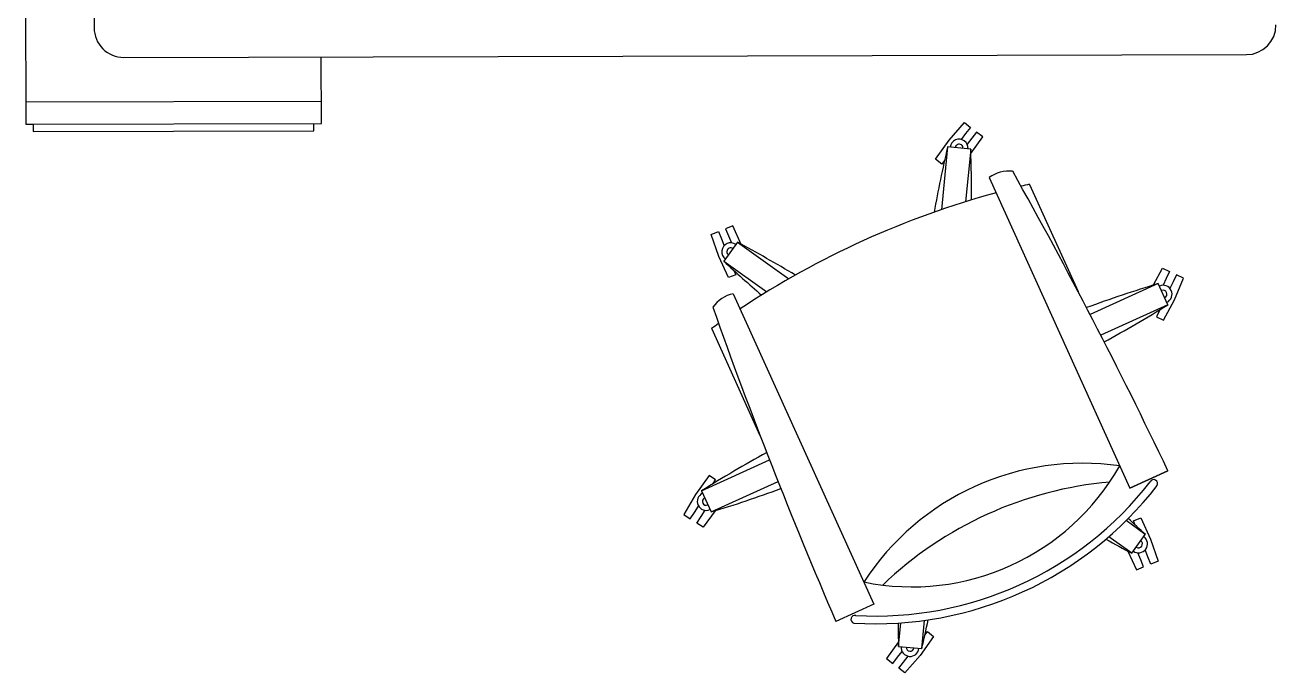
# Model space of a CAD drawing. Header units: inches. Extents: x 164.3 to 247.9, y 15.6 to 56.7.
# Drawn here: x 210.18 to 211.509, y 32.612 to 33.3 of the extents above; entities that cross this region are included whole.
import ezdxf

# ---------------------------------------------------------------- set-up
doc = ezdxf.new("R2010")
doc.units = ezdxf.units.IN
doc.header["$MEASUREMENT"] = 0
doc.layers.get('0').update_dxf_attribs({"lineweight": 0})

msp = doc.modelspace()

# ---------------------------------------------------------------- linework, layer by layer
at = {"color": 7, "linetype": 'ByBlock', "lineweight": -2}
for p, q in [((210.2526, 33.7404), (210.2537, 33.2968)), ((210.1802, 33.587), (210.1811, 33.1947)), ((210.2851, 33.2655), (211.4779, 33.2684)), ((210.495, 33.1954), (210.4949, 33.266)), ((210.1811, 33.2182), (210.495, 33.219)), ((210.1811, 33.1947), (210.495, 33.1954)), ((210.1811, 33.1947), (210.189, 33.1947)), ((210.189, 33.1947), (210.189, 33.1868)), ((210.189, 33.1868), (210.4872, 33.1876)), ((210.4872, 33.1876), (210.4872, 33.1954)), ((211.1619, 33.1775), (211.1782, 33.1962)), ((211.1782, 33.1962), (211.1846, 33.1911)), ((211.1846, 33.1911), (211.1795, 33.1846)), ((211.1911, 33.186), (211.186, 33.1795)), ((211.1976, 33.1809), (211.1911, 33.186)), ((211.1476, 33.1573), (211.1619, 33.1775)), ((211.1795, 33.1846), (211.1746, 33.1783)), ((211.186, 33.1795), (211.1811, 33.1732)), ((211.185, 33.1632), (211.1976, 33.1809)), ((211.1603, 33.1703), (211.1538, 33.1037)), ((211.1849, 33.1679), (211.1603, 33.1703)), ((211.1849, 33.1679), (211.1794, 33.1121)), ((211.1541, 33.1522), (211.1476, 33.1573)), ((211.157, 33.156), (211.1541, 33.1522)), ((211.2045, 33.1378), (211.354, 32.808)), ((211.2473, 33.1305), (211.299, 33.0167)), ((210.9092, 33.0774), (210.9169, 33.0805)), ((210.9169, 33.0805), (210.92, 33.0728)), ((210.9322, 33.0866), (210.9245, 33.0835)), ((210.9245, 33.0835), (210.9276, 33.0759)), ((210.9412, 33.0668), (210.9322, 33.0866)), ((210.9173, 33.054), (210.9092, 33.0774)), ((210.92, 33.0728), (210.9229, 33.0654)), ((210.9371, 33.0691), (210.9227, 33.049)), ((210.9276, 33.0759), (210.9306, 33.0685)), ((210.9371, 33.0691), (210.9915, 33.0301)), ((210.9276, 33.0315), (210.9173, 33.054)), ((210.9227, 33.049), (210.9683, 33.0164)), ((211.3791, 33.0237), (211.3887, 33.0416)), ((211.3887, 33.0416), (211.3962, 33.038)), ((210.9352, 33.0345), (210.9276, 33.0315)), ((210.9334, 33.039), (210.9352, 33.0345)), ((211.3926, 33.0306), (211.3892, 33.0234)), ((211.3962, 33.038), (211.3926, 33.0306)), ((211.4001, 33.0271), (211.3966, 33.0199)), ((211.4036, 33.0345), (211.4001, 33.0271)), ((211.4015, 33.0081), (211.411, 33.031)), ((211.411, 33.031), (211.4036, 33.0345)), ((210.9325, 33.0144), (211.082, 32.6846)), ((211.3841, 33.0252), (211.3117, 32.9924)), ((211.3944, 33.0027), (211.3841, 33.0252)), ((211.3944, 33.0027), (211.3231, 32.9704)), ((211.3898, 32.9863), (211.4015, 33.0081)), ((211.3859, 32.9973), (211.3823, 32.9899)), ((211.3823, 32.9899), (211.3898, 32.9863)), ((211.386, 32.9975), (211.3859, 32.9973)), ((210.9613, 32.8636), (210.9097, 32.9774)), ((210.8988, 32.8051), (210.9712, 32.8379)), ((210.907, 32.8213), (210.8925, 32.8012)), ((210.9139, 32.8168), (210.907, 32.8213)), ((210.909, 32.7826), (210.9803, 32.8149)), ((210.9112, 32.8127), (210.9139, 32.8168)), ((211.354, 32.808), (211.3944, 32.8263)), ((211.3944, 32.8263), (211.354, 32.808)), ((210.8925, 32.8012), (210.88, 32.7798)), ((210.8988, 32.8051), (210.909, 32.7826)), ((210.8914, 32.7822), (210.8958, 32.7889)), ((210.88, 32.7798), (210.887, 32.7753)), ((210.887, 32.7753), (210.8914, 32.7822)), ((210.8939, 32.7708), (210.8984, 32.7778)), ((210.8984, 32.7778), (210.9027, 32.7844)), ((210.9135, 32.7839), (210.9008, 32.7664)), ((211.3579, 32.7732), (211.3655, 32.7763)), ((211.3655, 32.7763), (211.3759, 32.7538)), ((210.9008, 32.7664), (210.8939, 32.7708)), ((211.3704, 32.7588), (211.35, 32.7734)), ((211.3597, 32.7687), (211.3579, 32.7732)), ((211.356, 32.7387), (211.3315, 32.7563)), ((211.356, 32.7387), (211.3704, 32.7588)), ((211.3759, 32.7538), (211.3839, 32.7304)), ((211.3519, 32.7409), (211.3609, 32.7212)), ((211.3655, 32.7319), (211.3626, 32.7393)), ((211.3732, 32.735), (211.3702, 32.7424)), ((211.3762, 32.7273), (211.3732, 32.735)), ((211.3609, 32.7212), (211.3686, 32.7243)), ((211.3686, 32.7243), (211.3655, 32.7319)), ((211.3839, 32.7304), (211.3762, 32.7273)), ((211.082, 32.6846), (211.0417, 32.6663)), ((211.1328, 32.6375), (211.1358, 32.6675)), ((211.1082, 32.6399), (211.1107, 32.6649)), ((211.1361, 32.6517), (211.1391, 32.6555)), ((211.1391, 32.6555), (211.1455, 32.6505)), ((211.1081, 32.6446), (211.0955, 32.6269)), ((211.1455, 32.6505), (211.1312, 32.6303)), ((211.102, 32.6218), (211.1071, 32.6283)), ((211.1071, 32.6283), (211.112, 32.6345)), ((211.1082, 32.6399), (211.1328, 32.6375)), ((211.1136, 32.6232), (211.1185, 32.6294)), ((211.1312, 32.6303), (211.115, 32.6116)), ((211.0955, 32.6269), (211.102, 32.6218)), ((211.1085, 32.6167), (211.1136, 32.6232)), ((211.115, 32.6116), (211.1085, 32.6167))]:
    msp.add_line(p, q, dxfattribs=at)
for centre, radius, start, end in [((210.285, 33.2969), 0.0314, 180.1388, 270.1388), ((211.4778, 33.2998), 0.0314, 270.1388, 0.1388), ((211.1726, 33.1691), 0.00947, 354.3965, 174.3965), ((211.1726, 33.1691), 0.00412, 354.3965, 174.3965), ((212.598, 32.837), 1.4758, 166.9487, 169.6961), ((209.7099, 33.1204), 1.4758, 359.7534, 1.8442), ((211.2254, 33.1095), 0.0352, 83.392, 126.5582), ((206.5837, 30.535), 5.3285, 25.4682, 29.3224), ((211.4592, 32.2147), 0.9401, 105.2562, 123.5367), ((211.4592, 32.2147), 0.9401, 103.0224, 103.5791), ((210.9299, 33.059), 0.00947, 54.3965, 234.3965), ((210.2407, 31.7679), 1.4758, 59.0968, 61.8442), ((210.9299, 33.059), 0.00412, 54.3965, 234.3965), ((211.9302, 34.1274), 1.4758, 226.9487, 229.0395), ((210.9399, 32.98), 0.0352, 102.2347, 145.4009), ((211.8144, 31.6135), 1.4758, 106.9487, 110.0714), ((211.3893, 33.014), 0.00947, 294.3965, 114.3965), ((211.3893, 33.014), 0.00412, 294.3965, 114.3965), ((215.9347, 34.7761), 5.3285, 199.4705, 203.3247), ((210.6157, 34.2564), 1.4758, 298.8034, 301.8442), ((211.4592, 32.2147), 0.9401, 125.2138, 125.7705), ((211.6774, 31.5514), 1.4758, 118.7215, 121.8442), ((211.3037, 32.5574), 0.277, 81.7786, 147.0143), ((211.1224, 32.9571), 0.254, 258.3876, 330.4053), ((211.084, 33.0417), 0.3696, 266.6893, 322.1037), ((211.3676, 32.4166), 0.3993, 95.0353, 133.7576), ((211.3793, 32.8128), 0.00418, 333.0855, 151.4693), ((210.9039, 32.7938), 0.00947, 114.3965, 294.3965), ((210.4788, 34.1943), 1.4758, 286.9487, 289.9895), ((211.084, 33.0417), 0.3778, 266.4651, 322.3278), ((210.9039, 32.7938), 0.00412, 114.3965, 294.3965), ((210.363, 31.6804), 1.4758, 46.9487, 47.9118), ((212.0524, 34.0399), 1.4758, 240.6283, 241.8442), ((211.3632, 32.7487), 0.00947, 234.3965, 54.3965), ((211.3632, 32.7487), 0.00412, 234.3965, 54.3965), ((211.0618, 32.6687), 0.00418, 77.3236, 255.7074), ((209.6952, 32.9707), 1.4758, 346.9487, 348.1646), ((212.5833, 32.6874), 1.4758, 180.8811, 181.8442), ((211.1205, 32.6387), 0.00947, 174.3965, 354.3965), ((211.1205, 32.6387), 0.00412, 174.3965, 354.3965)]:
    msp.add_arc(centre, radius, start, end, dxfattribs=at)

doc.saveas('drawing.dxf')
